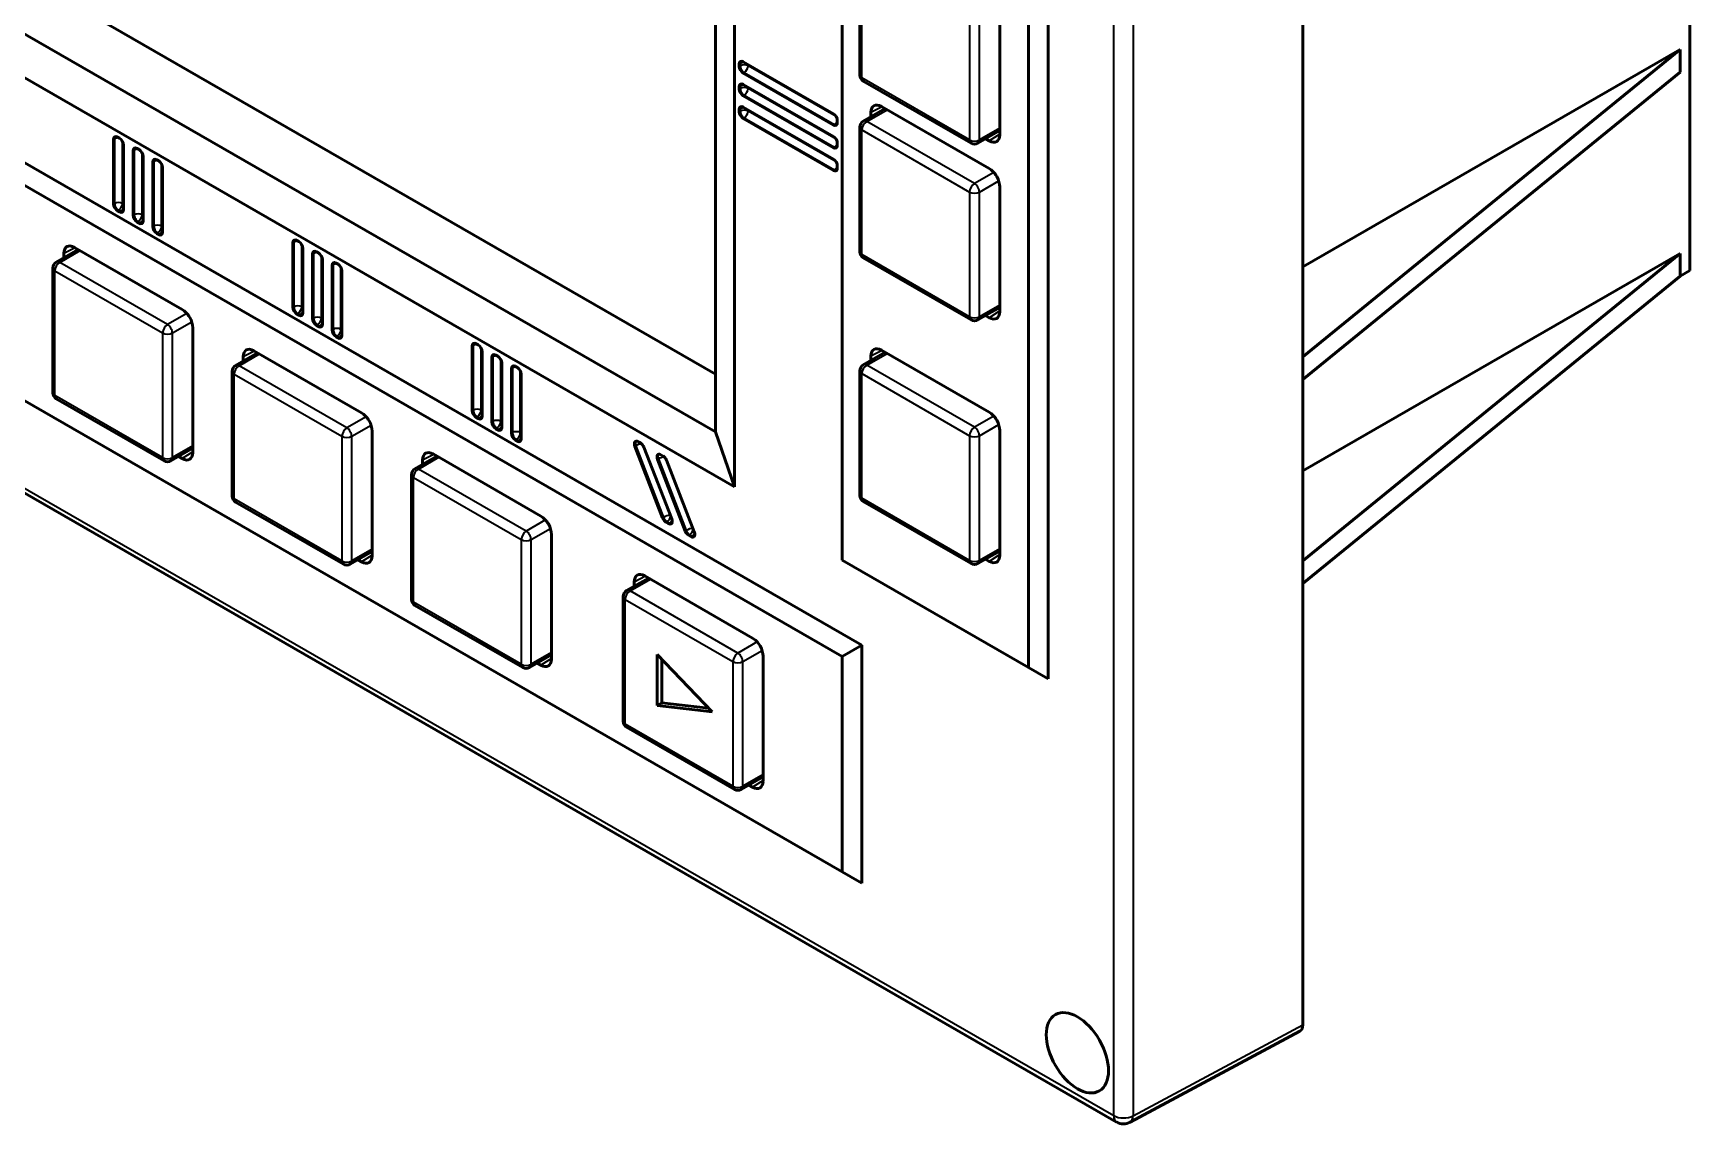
# Model space of a CAD drawing. Header units: millimetres. Extents: x 3233 to 5433, y 589 to 1940.
# Drawn here: x 4318.1 to 4437.6, y 1522.4 to 1601.1 of the extents above; entities that cross this region are included whole.
import ezdxf

# ---------------------------------------------------------------- set-up
doc = ezdxf.new("R2010")
doc.units = ezdxf.units.MM
doc.header["$LTSCALE"] = 1.8
doc.layers.add('외형선(ISO)', color=7, linetype='Continuous', lineweight=50)
doc.layers.add('좁은 외형선(ISO)', color=7, linetype='Continuous', lineweight=35)

msp = doc.modelspace()

# ---------------------------------------------------------------- linework, layer by layer
at = {"layer": '외형선(ISO)'}
for p, q in [((4437.622, 1583.965), (4437.622, 1732.35)), ((4409.691, 1529.562), (4409.691, 1707.788)), ((4368.679, 1568.361), (4368.679, 1703.665)), ((4367.306, 1702.865), (4367.306, 1572.323)), ((4376.457, 1563.067), (4376.457, 1698.371)), ((4389.892, 1690.635), (4389.892, 1555.331)), ((4391.307, 1554.513), (4391.307, 1691.452)), ((4367.306, 1576.49), (4220.894, 1660.804)), ((4367.306, 1572.323), (4217.275, 1658.72)), ((4214.53, 1657.13), (4368.679, 1568.361)), ((4205.762, 1656.047), (4377.871, 1556.936)), ((4205.762, 1654.415), (4376.457, 1556.118)), ((4396.254, 1522.544), (4193.028, 1639.575)), ((4376.457, 1540.585), (4205.762, 1638.882)), ((4377.871, 1539.767), (4205.762, 1638.879)), ((4377.725, 1598.067), (4377.725, 1607.06)), ((4387.827, 1593.759), (4387.827, 1602.753)), ((4409.691, 1584.232), (4436.915, 1599.909)), ((4409.691, 1577.745), (4436.915, 1599.909)), ((4436.915, 1599.909), (4436.915, 1598.274)), ((4369.033, 1598.693), (4369.033, 1598.856)), ((4369.316, 1599.02), (4375.821, 1595.274)), ((4369.033, 1597.058), (4369.033, 1597.221)), ((4375.821, 1594.457), (4369.316, 1598.203)), ((4369.316, 1597.385), (4375.821, 1593.639)), ((4385.754, 1593.155), (4377.976, 1597.634)), ((4409.691, 1576.11), (4436.915, 1598.274)), ((4375.821, 1592.822), (4369.316, 1596.568)), ((4369.033, 1595.423), (4369.033, 1595.586)), ((4369.316, 1595.75), (4375.821, 1592.004)), ((4375.821, 1591.186), (4369.316, 1594.933)), ((4376.104, 1594.784), (4376.104, 1594.621)), ((4379.55, 1595.647), (4377.976, 1594.74)), ((4378.523, 1595.356), (4378.523, 1595.055)), ((4387.064, 1591.32), (4379.286, 1595.799)), ((4324.167, 1593.585), (4324.308, 1593.504)), ((4377.725, 1585.313), (4377.725, 1594.306)), ((4387.827, 1594.061), (4386.253, 1593.155)), ((4323.884, 1588.761), (4323.884, 1593.421)), ((4324.591, 1593.014), (4324.591, 1588.354)), ((4325.298, 1587.947), (4325.298, 1592.607)), ((4325.581, 1592.771), (4325.722, 1592.689)), ((4376.104, 1593.149), (4376.104, 1592.986)), ((4386.799, 1593.469), (4387.064, 1593.317)), ((4326.005, 1592.199), (4326.005, 1587.539)), ((4326.712, 1587.132), (4326.712, 1591.792)), ((4326.995, 1591.956), (4327.137, 1591.875)), ((4327.419, 1591.385), (4327.419, 1586.725)), ((4376.104, 1591.514), (4376.104, 1591.351)), ((4387.827, 1581.006), (4387.827, 1589.999)), ((4324.308, 1588.19), (4324.167, 1588.271)), ((4325.722, 1587.375), (4325.581, 1587.457)), ((4327.137, 1586.561), (4326.995, 1586.642)), ((4321.32, 1585.481), (4319.745, 1584.574)), ((4320.293, 1585.191), (4320.293, 1584.89)), ((4328.834, 1581.154), (4321.055, 1585.634)), ((4336.824, 1581.309), (4336.824, 1585.969)), ((4337.107, 1586.133), (4337.248, 1586.052)), ((4337.531, 1585.562), (4337.531, 1580.902)), ((4338.521, 1585.319), (4338.662, 1585.238)), ((4409.691, 1569.516), (4436.915, 1585.193)), ((4436.915, 1585.193), (4409.691, 1563.029)), ((4436.915, 1585.193), (4436.915, 1583.558)), ((4319.495, 1575.148), (4319.495, 1584.141)), ((4338.238, 1580.495), (4338.238, 1585.155)), ((4338.945, 1584.748), (4338.945, 1580.088)), ((4339.652, 1579.68), (4339.652, 1584.34)), ((4339.935, 1584.505), (4340.077, 1584.423)), ((4385.754, 1580.401), (4377.976, 1584.88)), ((4340.359, 1583.933), (4340.359, 1579.273)), ((4436.915, 1583.558), (4409.691, 1561.394)), ((4436.915, 1583.558), (4437.622, 1583.965)), ((4337.248, 1580.738), (4337.107, 1580.819)), ((4387.827, 1581.307), (4386.253, 1580.401)), ((4386.799, 1580.716), (4387.064, 1580.563)), ((4329.596, 1570.84), (4329.596, 1579.833)), ((4338.662, 1579.924), (4338.521, 1580.005)), ((4334.26, 1578.03), (4332.685, 1577.123)), ((4341.774, 1573.703), (4333.996, 1578.182)), ((4340.077, 1579.109), (4339.935, 1579.191)), ((4349.764, 1573.858), (4349.764, 1578.518)), ((4350.047, 1578.682), (4350.188, 1578.6)), ((4350.471, 1578.11), (4350.471, 1573.45)), ((4379.55, 1578.069), (4377.976, 1577.162)), ((4387.064, 1573.743), (4379.286, 1578.222)), ((4333.233, 1577.739), (4333.233, 1577.438)), ((4351.178, 1573.043), (4351.178, 1577.703)), ((4351.461, 1577.867), (4351.602, 1577.786)), ((4351.885, 1577.296), (4351.885, 1572.636)), ((4352.592, 1572.229), (4352.592, 1576.889)), ((4352.875, 1577.053), (4353.017, 1576.972)), ((4378.523, 1577.779), (4378.523, 1577.478)), ((4332.435, 1567.696), (4332.435, 1576.689)), ((4353.3, 1576.482), (4353.3, 1571.822)), ((4377.725, 1567.736), (4377.725, 1576.729)), ((4327.523, 1570.236), (4319.745, 1574.715)), ((4350.188, 1573.286), (4350.047, 1573.368)), ((4342.536, 1563.389), (4342.536, 1572.382)), ((4351.602, 1572.472), (4351.461, 1572.553)), ((4367.306, 1572.323), (4368.679, 1568.361)), ((4387.827, 1563.428), (4387.827, 1572.422)), ((4329.596, 1571.142), (4328.022, 1570.236)), ((4353.017, 1571.657), (4352.875, 1571.739)), ((4363.498, 1566.112), (4361.498, 1571.27)), ((4361.743, 1571.619), (4361.906, 1571.525)), ((4362.151, 1571.221), (4364.152, 1566.063)), ((4328.569, 1570.55), (4328.834, 1570.398)), ((4347.2, 1570.578), (4345.625, 1569.671)), ((4346.173, 1570.288), (4346.173, 1569.986)), ((4354.714, 1566.251), (4346.936, 1570.73)), ((4365.131, 1565.172), (4363.131, 1570.33)), ((4363.376, 1570.679), (4363.539, 1570.585)), ((4363.784, 1570.28), (4365.785, 1565.122)), ((4345.375, 1560.245), (4345.375, 1569.238)), ((4340.464, 1562.784), (4332.685, 1567.263)), ((4385.754, 1562.824), (4377.976, 1567.303)), ((4355.476, 1555.937), (4355.476, 1564.93)), ((4363.907, 1565.713), (4363.743, 1565.807)), ((4365.54, 1564.773), (4365.376, 1564.867)), ((4342.536, 1563.69), (4340.963, 1562.784)), ((4387.827, 1563.73), (4386.253, 1562.824)), ((4341.509, 1563.099), (4341.774, 1562.946)), ((4376.457, 1563.067), (4376.457, 1563.064)), ((4389.892, 1555.331), (4376.457, 1563.067)), ((4391.307, 1554.513), (4376.457, 1563.064)), ((4386.799, 1563.138), (4387.064, 1562.986)), ((4362.474, 1561.782), (4360.899, 1560.876)), ((4361.446, 1561.492), (4361.446, 1561.191)), ((4369.987, 1557.456), (4362.209, 1561.935)), ((4360.648, 1551.449), (4360.648, 1560.442)), ((4353.404, 1555.332), (4345.625, 1559.811)), ((4376.457, 1556.118), (4377.871, 1556.936)), ((4377.871, 1556.936), (4377.871, 1539.767)), ((4355.476, 1556.239), (4353.903, 1555.332)), ((4354.449, 1555.647), (4354.714, 1555.494)), ((4363.093, 1556.258), (4367.07, 1552.128)), ((4363.093, 1552.579), (4363.093, 1556.258)), ((4363.447, 1555.891), (4363.447, 1552.783)), ((4370.75, 1547.142), (4370.75, 1556.135)), ((4376.457, 1556.118), (4376.457, 1540.585)), ((4389.892, 1555.331), (4391.307, 1554.513)), ((4363.093, 1552.579), (4363.447, 1552.783)), ((4367.07, 1552.128), (4363.093, 1552.579)), ((4363.447, 1552.783), (4366.807, 1552.402)), ((4368.677, 1546.537), (4360.899, 1551.016)), ((4370.75, 1547.443), (4369.176, 1546.537)), ((4369.723, 1546.851), (4369.987, 1546.699)), ((4376.457, 1540.585), (4377.871, 1539.767)), ((4397.226, 1522.529), (4409.474, 1529.098))]:
    msp.add_line(p, q, dxfattribs=at)
for centre, radius, start, end in [((4378.225, 1598.067), 0.5, 180, 240.06401), ((4378.225, 1594.306), 0.5, 119.93599, 180), ((4386.003, 1593.588), 0.5, 240.06401, 299.93599), ((4378.225, 1585.313), 0.5, 180, 240.06401), ((4319.995, 1584.141), 0.5, 119.93599, 180), ((4386.003, 1580.834), 0.5, 240.06401, 299.93599), ((4332.935, 1576.689), 0.5, 119.93599, 180), ((4378.225, 1576.729), 0.5, 119.93599, 180), ((4319.995, 1575.148), 0.5, 180, 240.06401), ((4327.773, 1570.669), 0.5, 240.06401, 299.93599), ((4345.875, 1569.238), 0.5, 119.93599, 180), ((4332.935, 1567.696), 0.5, 180, 240.06401), ((4378.225, 1567.736), 0.5, 180, 240.06401), ((4340.713, 1563.217), 0.5, 240.06401, 299.93599), ((4386.003, 1563.257), 0.5, 240.06401, 299.93599), ((4345.875, 1560.245), 0.5, 180, 240.06401), ((4361.148, 1560.442), 0.5, 119.93599, 180), ((4353.653, 1555.765), 0.5, 240.06401, 299.93599), ((4361.148, 1551.449), 0.5, 180, 240.06401), ((4368.927, 1546.97), 0.5, 240.06401, 299.93599), ((4396.753, 1523.411), 1, 240.06401, 298.20324)]:
    msp.add_arc(centre, radius, start, end, dxfattribs=at)
for centre, major_axis, ratio, start_param, end_param in [((4369.316, 1598.693), (-0.2, 0.347), 0.5780931, 5.4997209, 7.0705172), ((4369.316, 1598.53), (-0.2, 0.347), 0.5780931, 0.7873319, 2.3581282), ((4369.316, 1597.058), (-0.2, 0.347), 0.5780931, 5.4997209, 7.0705172), ((4369.316, 1596.895), (-0.2, 0.347), 0.5780931, 0.7873319, 2.3581282), ((4369.316, 1595.423), (-0.2, 0.347), 0.5780931, 5.4997209, 7.0705172), ((4369.316, 1595.26), (-0.2, 0.347), 0.5780931, 0.7873319, 2.3581282), ((4375.821, 1594.947), (0.2, -0.347), 0.5780931, 0.7873319, 2.3581282), ((4379.286, 1594.917), (-0.538, 0.935), 0.5780931, 5.4997209, 7.0705172), ((4324.167, 1593.258), (-0.2, 0.347), 0.5780931, 5.4997209, 7.0705172), ((4375.821, 1594.784), (0.2, -0.347), 0.5780931, 5.4997209, 7.0705172), ((4375.821, 1593.312), (0.2, -0.347), 0.5780931, 0.7873319, 2.3581282), ((4387.064, 1594.199), (0.538, -0.935), 0.5780931, 5.4997209, 7.0705172), ((4324.308, 1593.177), (0.2, -0.347), 0.5780931, 0.7873319, 2.3581282), ((4325.581, 1592.444), (-0.2, 0.347), 0.5780931, 5.4997209, 7.0705172), ((4325.722, 1592.362), (0.2, -0.347), 0.5780931, 0.7873319, 2.3581282), ((4375.821, 1593.149), (0.2, -0.347), 0.5780931, 5.4997209, 7.0705172), ((4326.995, 1591.629), (-0.2, 0.347), 0.5780931, 5.4997209, 7.0705172), ((4327.137, 1591.548), (0.2, -0.347), 0.5780931, 0.7873319, 2.3581282), ((4375.821, 1591.677), (0.2, -0.347), 0.5780931, 0.7873319, 2.3581282), ((4375.821, 1591.513), (0.2, -0.347), 0.5780931, 5.4997209, 7.0705172), ((4387.064, 1590.438), (-0.538, 0.935), 0.5780931, 3.9289245, 5.4997209), ((4324.167, 1588.598), (-0.2, 0.347), 0.5780931, 0.7873319, 2.3581282), ((4324.308, 1588.517), (0.2, -0.347), 0.5780931, 5.4997209, 7.0705172), ((4325.581, 1587.784), (-0.2, 0.347), 0.5780931, 0.7873319, 2.3581282), ((4325.722, 1587.702), (0.2, -0.347), 0.5780931, 5.4997209, 7.0705172), ((4326.995, 1586.969), (-0.2, 0.347), 0.5780931, 0.7873319, 2.3581282), ((4327.137, 1586.888), (0.2, -0.347), 0.5780931, 5.4997209, 7.0705172), ((4321.055, 1584.752), (-0.538, 0.935), 0.5780931, 5.4997209, 7.0705172), ((4337.107, 1585.806), (-0.2, 0.347), 0.5780931, 5.4997209, 7.0705172), ((4337.248, 1585.725), (0.2, -0.347), 0.5780931, 0.7873319, 2.3581282), ((4338.521, 1584.992), (-0.2, 0.347), 0.5780931, 5.4997209, 7.0705172), ((4338.662, 1584.911), (0.2, -0.347), 0.5780931, 0.7873319, 2.3581282), ((4339.935, 1584.178), (-0.2, 0.347), 0.5780931, 5.4997209, 7.0705172), ((4340.077, 1584.096), (0.2, -0.347), 0.5780931, 0.7873319, 2.3581282), ((4328.834, 1580.273), (-0.538, 0.935), 0.5780931, 3.9289245, 5.4997209), ((4337.107, 1581.146), (-0.2, 0.347), 0.5780931, 0.7873319, 2.3581282), ((4337.248, 1581.065), (0.2, -0.347), 0.5780931, 5.4997209, 7.0705172), ((4338.521, 1580.332), (-0.2, 0.347), 0.5780931, 0.7873319, 2.3581282), ((4387.064, 1581.445), (0.538, -0.935), 0.5780931, 5.4997209, 7.0705172), ((4338.662, 1580.251), (0.2, -0.347), 0.5780931, 5.4997209, 7.0705172), ((4339.935, 1579.518), (-0.2, 0.347), 0.5780931, 0.7873319, 2.3581282), ((4340.077, 1579.436), (0.2, -0.347), 0.5780931, 5.4997209, 7.0705172), ((4333.996, 1577.3), (-0.538, 0.935), 0.5780931, 5.4997209, 7.0705172), ((4350.047, 1578.355), (-0.2, 0.347), 0.5780931, 5.4997209, 7.0705172), ((4350.188, 1578.273), (0.2, -0.347), 0.5780931, 0.7873319, 2.3581282), ((4379.286, 1577.34), (-0.538, 0.935), 0.5780931, 5.4997209, 7.0705172), ((4351.461, 1577.54), (-0.2, 0.347), 0.5780931, 5.4997209, 7.0705172), ((4351.602, 1577.459), (0.2, -0.347), 0.5780931, 0.7873319, 2.3581282), ((4352.875, 1576.726), (-0.2, 0.347), 0.5780931, 5.4997209, 7.0705172), ((4353.017, 1576.644), (0.2, -0.347), 0.5780931, 0.7873319, 2.3581282), ((4341.774, 1572.821), (-0.538, 0.935), 0.5780931, 3.9289245, 5.4997209), ((4350.047, 1573.695), (-0.2, 0.347), 0.5780931, 0.7873319, 2.3581282), ((4350.188, 1573.613), (0.2, -0.347), 0.5780931, 5.4997209, 7.0705172), ((4387.064, 1572.861), (-0.538, 0.935), 0.5780931, 3.9289245, 5.4997209), ((4351.461, 1572.88), (-0.2, 0.347), 0.5780931, 0.7873319, 2.3581282), ((4351.602, 1572.799), (0.2, -0.347), 0.5780931, 5.4997209, 7.0705172), ((4352.875, 1572.066), (-0.2, 0.347), 0.5780931, 0.7873319, 2.3581282), ((4346.936, 1569.848), (-0.538, 0.935), 0.5780931, 5.4997209, 7.0705172), ((4353.017, 1571.984), (0.2, -0.347), 0.5780931, 5.4997209, 7.0705172), ((4361.743, 1571.292), (-0.2, 0.347), 0.5780931, 5.4997209, 7.594116), ((4361.906, 1571.198), (0.2, -0.347), 0.5780931, 1.3109306, 2.3581282), ((4328.834, 1571.28), (0.538, -0.935), 0.5780931, 5.4997209, 7.0705172), ((4363.376, 1570.352), (-0.2, 0.347), 0.5780931, 5.4997209, 7.594116), ((4363.539, 1570.258), (0.2, -0.347), 0.5780931, 1.3109306, 2.3581282), ((4354.714, 1565.369), (-0.538, 0.935), 0.5780931, 3.9289245, 5.4997209), ((4363.743, 1566.134), (-0.2, 0.347), 0.5780931, 1.3109306, 2.3581282), ((4363.907, 1566.04), (0.2, -0.347), 0.5780931, 5.4997209, 7.594116), ((4365.376, 1565.194), (-0.2, 0.347), 0.5780931, 1.3109306, 2.3581282), ((4365.54, 1565.1), (0.2, -0.347), 0.5780931, 5.4997209, 7.594116), ((4341.774, 1563.828), (0.538, -0.935), 0.5780931, 5.4997209, 7.0705172), ((4387.064, 1563.868), (0.538, -0.935), 0.5780931, 5.4997209, 7.0705172), ((4362.209, 1561.053), (-0.538, 0.935), 0.5780931, 5.4997209, 7.0705172), ((4369.987, 1556.574), (-0.538, 0.935), 0.5780931, 3.9289245, 5.4997209), ((4354.714, 1556.376), (0.538, -0.935), 0.5780931, 5.4997209, 7.0705172), ((4369.987, 1547.581), (0.538, -0.935), 0.5780931, 5.4997209, 7.0705172), ((4408.984, 1529.97), (-0.499, 0.867), 0.5779171, 3.124111, 3.9287711)]:
    msp.add_ellipse(centre, major_axis=major_axis, ratio=ratio, start_param=start_param, end_param=end_param, dxfattribs=at)
msp.add_ellipse((4393.428, 1527.539), major_axis=(-1.584, 2.751), ratio=0.5780931, dxfattribs=at)
at = {"layer": '좁은 외형선(ISO)'}
for p, q in [((4396.046, 1523.003), (4396.046, 1700.743)), ((4397.448, 1700.736), (4397.448, 1522.996)), ((4192.819, 1640.034), (4396.046, 1523.003)), ((4377.871, 1597.863), (4377.871, 1606.856)), ((4385.65, 1602.377), (4385.65, 1593.384)), ((4386.357, 1593.384), (4386.357, 1602.377)), ((4369.033, 1598.856), (4369.103, 1598.897)), ((4369.033, 1598.693), (4369.103, 1598.733)), ((4369.103, 1598.897), (4369.103, 1598.733)), ((4369.669, 1598.733), (4369.669, 1598.817)), ((4376.01, 1595.082), (4369.669, 1598.733)), ((4369.033, 1597.221), (4369.103, 1597.262)), ((4369.103, 1597.262), (4369.103, 1597.098)), ((4369.316, 1598.203), (4369.386, 1598.244)), ((4369.386, 1598.244), (4375.892, 1594.497)), ((4369.669, 1597.098), (4369.669, 1597.182)), ((4385.65, 1593.384), (4377.871, 1597.863)), ((4369.033, 1597.058), (4369.103, 1597.098)), ((4369.316, 1596.568), (4369.386, 1596.608)), ((4369.386, 1596.608), (4375.892, 1592.862)), ((4376.01, 1593.447), (4369.669, 1597.098)), ((4369.033, 1595.586), (4369.103, 1595.627)), ((4369.033, 1595.423), (4369.103, 1595.463)), ((4369.103, 1595.627), (4369.103, 1595.463)), ((4369.316, 1594.933), (4369.386, 1594.973)), ((4369.386, 1594.973), (4375.892, 1591.227)), ((4369.669, 1595.463), (4369.669, 1595.547)), ((4376.01, 1591.812), (4369.669, 1595.463)), ((4378.225, 1594.715), (4379.696, 1595.562)), ((4379.329, 1595.774), (4378.523, 1595.356)), ((4375.821, 1594.457), (4375.892, 1594.497)), ((4377.871, 1585.11), (4377.871, 1594.103)), ((4377.871, 1594.103), (4385.65, 1589.624)), ((4386.003, 1590.236), (4378.225, 1594.715)), ((4387.827, 1594.231), (4386.357, 1593.384)), ((4387.827, 1593.802), (4387.064, 1593.317)), ((4323.884, 1593.421), (4323.955, 1593.462)), ((4323.955, 1593.462), (4323.955, 1588.802)), ((4324.52, 1588.802), (4324.52, 1593.271)), ((4325.298, 1592.607), (4325.369, 1592.647)), ((4325.369, 1592.647), (4325.369, 1587.987)), ((4325.935, 1587.987), (4325.935, 1592.456)), ((4375.821, 1592.822), (4375.892, 1592.862)), ((4326.712, 1591.792), (4326.783, 1591.833)), ((4326.783, 1591.833), (4326.783, 1587.173)), ((4327.349, 1587.173), (4327.349, 1591.642)), ((4375.821, 1591.186), (4375.892, 1591.227)), ((4387.397, 1591.039), (4386.003, 1590.236)), ((4386.357, 1589.624), (4387.751, 1590.426)), ((4323.884, 1588.761), (4323.955, 1588.802)), ((4324.591, 1588.761), (4324.52, 1588.802)), ((4385.65, 1589.624), (4385.65, 1580.631)), ((4386.357, 1580.631), (4386.357, 1589.624)), ((4324.167, 1588.271), (4324.237, 1588.312)), ((4324.237, 1588.312), (4324.379, 1588.23)), ((4324.308, 1588.19), (4324.379, 1588.23)), ((4325.298, 1587.947), (4325.369, 1587.987)), ((4326.005, 1587.947), (4325.935, 1587.987)), ((4325.581, 1587.457), (4325.652, 1587.497)), ((4325.652, 1587.497), (4325.793, 1587.416)), ((4325.722, 1587.375), (4325.793, 1587.416)), ((4326.712, 1587.132), (4326.783, 1587.173)), ((4326.995, 1586.642), (4327.066, 1586.683)), ((4327.066, 1586.683), (4327.207, 1586.602)), ((4327.137, 1586.561), (4327.207, 1586.602)), ((4327.419, 1587.132), (4327.349, 1587.173)), ((4319.995, 1584.55), (4321.466, 1585.397)), ((4321.099, 1585.609), (4320.293, 1585.191)), ((4336.824, 1585.969), (4336.895, 1586.01)), ((4336.895, 1586.01), (4336.895, 1581.35)), ((4337.46, 1581.35), (4337.46, 1585.819)), ((4338.238, 1585.155), (4338.309, 1585.196)), ((4338.309, 1585.196), (4338.309, 1580.536)), ((4327.773, 1580.071), (4319.995, 1584.55)), ((4338.875, 1580.536), (4338.875, 1585.005)), ((4339.652, 1584.34), (4339.723, 1584.381)), ((4339.723, 1584.381), (4339.723, 1579.721)), ((4340.289, 1579.721), (4340.289, 1584.19)), ((4385.65, 1580.631), (4377.871, 1585.11)), ((4319.641, 1574.944), (4319.641, 1583.937)), ((4319.641, 1583.937), (4327.419, 1579.458)), ((4329.167, 1580.874), (4327.773, 1580.071)), ((4336.824, 1581.309), (4336.895, 1581.35)), ((4337.107, 1580.819), (4337.178, 1580.86)), ((4337.178, 1580.86), (4337.319, 1580.779)), ((4337.248, 1580.738), (4337.319, 1580.779)), ((4337.531, 1581.309), (4337.46, 1581.35)), ((4338.238, 1580.495), (4338.309, 1580.536)), ((4338.945, 1580.495), (4338.875, 1580.536)), ((4387.827, 1581.477), (4386.357, 1580.631)), ((4387.827, 1581.049), (4387.064, 1580.563)), ((4327.419, 1579.458), (4327.419, 1570.465)), ((4328.127, 1579.458), (4329.52, 1580.261)), ((4328.127, 1570.465), (4328.127, 1579.458)), ((4338.521, 1580.005), (4338.592, 1580.046)), ((4338.592, 1580.046), (4338.733, 1579.964)), ((4338.662, 1579.924), (4338.733, 1579.964)), ((4339.652, 1579.68), (4339.723, 1579.721)), ((4339.935, 1579.191), (4340.006, 1579.231)), ((4340.006, 1579.231), (4340.147, 1579.15)), ((4340.359, 1579.68), (4340.289, 1579.721)), ((4334.039, 1578.157), (4333.233, 1577.739)), ((4340.077, 1579.109), (4340.147, 1579.15)), ((4349.764, 1578.518), (4349.835, 1578.558)), ((4349.835, 1578.558), (4349.835, 1573.898)), ((4350.4, 1573.898), (4350.4, 1578.367)), ((4379.329, 1578.197), (4378.523, 1577.779)), ((4332.935, 1577.098), (4334.406, 1577.945)), ((4340.713, 1572.619), (4332.935, 1577.098)), ((4351.178, 1577.703), (4351.249, 1577.744)), ((4351.249, 1577.744), (4351.249, 1573.084)), ((4351.815, 1573.084), (4351.815, 1577.553)), ((4352.592, 1576.889), (4352.663, 1576.93)), ((4352.663, 1576.93), (4352.663, 1572.27)), ((4378.225, 1577.138), (4379.696, 1577.985)), ((4386.003, 1572.659), (4378.225, 1577.138)), ((4332.581, 1576.486), (4340.359, 1572.007)), ((4332.581, 1567.493), (4332.581, 1576.486)), ((4353.229, 1572.27), (4353.229, 1576.739)), ((4377.871, 1576.525), (4385.65, 1572.046)), ((4377.871, 1567.532), (4377.871, 1576.525)), ((4327.419, 1570.465), (4319.641, 1574.944)), ((4342.107, 1573.422), (4340.713, 1572.619)), ((4349.764, 1573.858), (4349.835, 1573.898)), ((4350.047, 1573.368), (4350.118, 1573.408)), ((4350.118, 1573.408), (4350.259, 1573.327)), ((4350.188, 1573.286), (4350.259, 1573.327)), ((4350.471, 1573.858), (4350.4, 1573.898)), ((4387.397, 1573.462), (4386.003, 1572.659)), ((4341.067, 1572.007), (4342.46, 1572.809)), ((4351.178, 1573.043), (4351.249, 1573.084)), ((4351.461, 1572.553), (4351.532, 1572.594)), ((4351.532, 1572.594), (4351.673, 1572.513)), ((4351.602, 1572.472), (4351.673, 1572.513)), ((4351.885, 1573.043), (4351.815, 1573.084)), ((4352.592, 1572.229), (4352.663, 1572.27)), ((4353.3, 1572.229), (4353.229, 1572.27)), ((4385.65, 1572.046), (4385.65, 1563.053)), ((4386.357, 1572.046), (4387.751, 1572.849)), ((4386.357, 1563.053), (4386.357, 1572.046)), ((4329.596, 1571.312), (4328.127, 1570.465)), ((4329.596, 1570.883), (4328.834, 1570.398)), ((4340.359, 1572.007), (4340.359, 1563.014)), ((4341.067, 1563.014), (4341.067, 1572.007)), ((4352.875, 1571.739), (4352.946, 1571.78)), ((4352.946, 1571.78), (4353.087, 1571.698)), ((4353.017, 1571.657), (4353.087, 1571.698)), ((4361.498, 1571.27), (4361.569, 1571.311)), ((4361.569, 1571.311), (4363.569, 1566.153)), ((4345.875, 1569.646), (4347.346, 1570.494)), ((4353.653, 1565.167), (4345.875, 1569.646)), ((4346.979, 1570.705), (4346.173, 1570.288)), ((4363.131, 1570.33), (4363.202, 1570.37)), ((4363.202, 1570.37), (4365.202, 1565.212)), ((4345.521, 1560.041), (4345.521, 1569.034)), ((4345.521, 1569.034), (4353.3, 1564.555)), ((4340.359, 1563.014), (4332.581, 1567.493)), ((4385.65, 1563.053), (4377.871, 1567.532)), ((4363.498, 1566.112), (4363.569, 1566.153)), ((4355.047, 1565.97), (4353.653, 1565.167)), ((4354.007, 1564.555), (4355.4, 1565.358)), ((4363.743, 1565.807), (4363.814, 1565.848)), ((4363.814, 1565.848), (4363.977, 1565.754)), ((4363.907, 1565.713), (4363.977, 1565.754)), ((4365.131, 1565.172), (4365.202, 1565.212)), ((4365.376, 1564.867), (4365.447, 1564.908)), ((4365.447, 1564.908), (4365.61, 1564.814)), ((4342.536, 1563.86), (4341.067, 1563.014)), ((4353.3, 1564.555), (4353.3, 1555.562)), ((4354.007, 1555.562), (4354.007, 1564.555)), ((4365.54, 1564.773), (4365.61, 1564.814)), ((4387.827, 1563.9), (4386.357, 1563.053)), ((4342.536, 1563.432), (4341.774, 1562.946)), ((4387.827, 1563.471), (4387.064, 1562.986)), ((4361.148, 1560.851), (4362.62, 1561.698)), ((4362.252, 1561.91), (4361.446, 1561.492)), ((4360.795, 1560.239), (4368.573, 1555.759)), ((4360.795, 1551.246), (4360.795, 1560.239)), ((4368.927, 1556.372), (4361.148, 1560.851)), ((4353.3, 1555.562), (4345.521, 1560.041)), ((4370.321, 1557.175), (4368.927, 1556.372)), ((4369.28, 1555.759), (4370.674, 1556.562)), ((4355.476, 1556.408), (4354.007, 1555.562)), ((4355.476, 1555.98), (4354.714, 1555.494)), ((4368.573, 1555.759), (4368.573, 1546.766)), ((4369.28, 1546.766), (4369.28, 1555.759)), ((4368.573, 1546.766), (4360.795, 1551.246)), ((4370.75, 1547.613), (4369.28, 1546.766)), ((4370.75, 1547.184), (4369.987, 1546.699)), ((4397.448, 1522.996), (4409.691, 1529.562))]:
    msp.add_line(p, q, dxfattribs=at)
for centre, major_axis, ratio, start_param, end_param in [((4369.386, 1598.734), (-0.2, 0.347), 0.5780931, 0.1773643, 0.7873319), ((4369.386, 1598.734), (-0.4, 0), 0.5758617, 4.6438471, 5.4977871), ((4369.386, 1598.571), (0.4, 0), 0.5758617, 0.7853982, 2.3561945), ((4369.386, 1598.571), (0.2, -0.347), 0.5780931, 3.9289245, 5.4997209), ((4369.386, 1598.571), (-0.2, -0.347), 0.5780931, 0.7834645, 2.3542608), ((4369.386, 1597.099), (-0.2, 0.347), 0.5780931, 0.1773643, 0.7873319), ((4369.386, 1597.099), (-0.4, 0), 0.5758617, 4.6438471, 5.4977871), ((4369.386, 1596.935), (0.4, 0), 0.5758617, 0.7853982, 2.3561945), ((4378.225, 1598.067), (-0.5, 0), 0.5758617, 0, 0.7853982), ((4378.225, 1598.067), (-0.25, -0.433), 0.5780931, 5.4958534, 6.2831853), ((4369.386, 1596.935), (0.2, -0.347), 0.5780931, 3.9289245, 5.4997209), ((4369.386, 1596.935), (-0.2, -0.347), 0.5780931, 0.7834645, 2.3542608), ((4369.386, 1595.464), (-0.2, 0.347), 0.5780931, 0.1773643, 0.7873319), ((4369.386, 1595.464), (-0.4, 0), 0.5758617, 4.6438471, 5.4977871), ((4369.386, 1595.3), (0.4, 0), 0.5758617, 0.7853982, 2.3561945), ((4369.386, 1595.3), (0.2, -0.347), 0.5780931, 3.9289245, 5.4997209), ((4369.386, 1595.3), (-0.2, -0.347), 0.5780931, 0.7834645, 2.3542608), ((4378.225, 1594.306), (-0.25, 0.433), 0.5780931, 5.4997209, 6.2831853), ((4324.237, 1593.299), (-0.2, 0.347), 0.5780931, 0.1773643, 0.7873319), ((4375.892, 1594.824), (0.2, 0.347), 0.5780931, 3.9250571, 4.7731192), ((4375.892, 1594.824), (0.2, -0.347), 0.5780931, 5.4997209, 6.105821), ((4378.225, 1594.306), (-0.5, 0), 0.5758617, 0, 0.7853982), ((4378.225, 1594.306), (0.25, 0.433), 0.5780931, 0.7834645, 2.3542608), ((4324.237, 1593.299), (-0.4, 0), 0.5758617, 4.6438471, 5.4977871), ((4325.652, 1592.484), (-0.2, 0.347), 0.5780931, 0.1773643, 0.7873319), ((4325.652, 1592.484), (-0.4, 0), 0.5758617, 4.6438471, 5.4977871), ((4375.892, 1593.189), (0.2, 0.347), 0.5780931, 3.9250571, 4.7731192), ((4375.892, 1593.189), (0.2, -0.347), 0.5780931, 5.4997209, 6.105821), ((4386.003, 1593.588), (-0.5, 0), 0.5758617, 0.7853982, 2.3561945), ((4386.003, 1593.588), (-0.25, -0.433), 0.5780931, 5.4958534, 6.2831853), ((4386.003, 1593.588), (0.25, -0.433), 0.5780931, 0, 0.7873319), ((4327.066, 1591.67), (-0.2, 0.347), 0.5780931, 0.1773643, 0.7873319), ((4327.066, 1591.67), (-0.4, 0), 0.5758617, 4.6438471, 5.4977871), ((4375.892, 1591.554), (0.2, 0.347), 0.5780931, 3.9250571, 4.7731192), ((4375.892, 1591.554), (0.2, -0.347), 0.5780931, 5.4997209, 6.105821), ((4386.003, 1589.827), (-0.25, -0.433), 0.5780931, 3.9250571, 5.4958534), ((4386.003, 1589.827), (-0.25, 0.433), 0.5780931, 3.9289245, 5.4997209), ((4324.237, 1588.639), (0.4, 0), 0.5758617, 0.7853982, 2.3561945), ((4324.237, 1588.639), (0.2, -0.347), 0.5780931, 3.9289245, 5.4997209), ((4324.237, 1588.639), (-0.2, -0.347), 0.5780931, 0.7834645, 2.3542608), ((4386.003, 1589.827), (0.5, 0), 0.5758617, 3.9269908, 5.4977871), ((4324.379, 1588.557), (0.2, 0.347), 0.5780931, 3.9250571, 4.7731192), ((4324.379, 1588.557), (0.2, -0.347), 0.5780931, 5.4997209, 6.105821), ((4325.652, 1587.824), (0.4, 0), 0.5758617, 0.7853982, 2.3561945), ((4325.652, 1587.824), (0.2, -0.347), 0.5780931, 3.9289245, 5.4997209), ((4325.652, 1587.824), (-0.2, -0.347), 0.5780931, 0.7834645, 2.3542608), ((4325.793, 1587.743), (0.2, 0.347), 0.5780931, 3.9250571, 4.7731192), ((4325.793, 1587.743), (0.2, -0.347), 0.5780931, 5.4997209, 6.105821), ((4327.066, 1587.01), (0.4, 0), 0.5758617, 0.7853982, 2.3561945), ((4327.066, 1587.01), (0.2, -0.347), 0.5780931, 3.9289245, 5.4997209), ((4327.066, 1587.01), (-0.2, -0.347), 0.5780931, 0.7834645, 2.3542608), ((4327.207, 1586.929), (0.2, 0.347), 0.5780931, 3.9250571, 4.7731192), ((4327.207, 1586.929), (0.2, -0.347), 0.5780931, 5.4997209, 6.105821), ((4337.178, 1585.847), (-0.2, 0.347), 0.5780931, 0.1773643, 0.7873319), ((4337.178, 1585.847), (-0.4, 0), 0.5758617, 4.6438471, 5.4977871), ((4338.592, 1585.033), (-0.2, 0.347), 0.5780931, 0.1773643, 0.7873319), ((4338.592, 1585.033), (-0.4, 0), 0.5758617, 4.6438471, 5.4977871), ((4378.225, 1585.313), (-0.5, 0), 0.5758617, 0, 0.7853982), ((4319.995, 1584.141), (-0.5, 0), 0.5758617, 0, 0.7853982), ((4319.995, 1584.141), (0.25, 0.433), 0.5780931, 0.7834645, 2.3542608), ((4319.995, 1584.141), (-0.25, 0.433), 0.5780931, 5.4997209, 6.2831853), ((4340.006, 1584.218), (-0.2, 0.347), 0.5780931, 0.1773643, 0.7873319), ((4340.006, 1584.218), (-0.4, 0), 0.5758617, 4.6438471, 5.4977871), ((4378.225, 1585.313), (-0.25, -0.433), 0.5780931, 5.4958534, 6.2831853), ((4337.178, 1581.187), (0.4, 0), 0.5758617, 0.7853982, 2.3561945), ((4337.178, 1581.187), (0.2, -0.347), 0.5780931, 3.9289245, 5.4997209), ((4337.178, 1581.187), (-0.2, -0.347), 0.5780931, 0.7834645, 2.3542608), ((4337.319, 1581.106), (0.2, 0.347), 0.5780931, 3.9250571, 4.7731192), ((4337.319, 1581.106), (0.2, -0.347), 0.5780931, 5.4997209, 6.105821), ((4338.592, 1580.373), (0.4, 0), 0.5758617, 0.7853982, 2.3561945), ((4338.592, 1580.373), (0.2, -0.347), 0.5780931, 3.9289245, 5.4997209), ((4338.592, 1580.373), (-0.2, -0.347), 0.5780931, 0.7834645, 2.3542608), ((4386.003, 1580.834), (-0.25, -0.433), 0.5780931, 5.4958534, 6.2831853), ((4386.003, 1580.834), (-0.5, 0), 0.5758617, 0.7853982, 2.3561945), ((4386.003, 1580.834), (0.25, -0.433), 0.5780931, 0, 0.7873319), ((4327.773, 1579.662), (-0.25, -0.433), 0.5780931, 3.9250571, 5.4958534), ((4327.773, 1579.662), (0.5, 0), 0.5758617, 3.9269908, 5.4977871), ((4327.773, 1579.662), (-0.25, 0.433), 0.5780931, 3.9289245, 5.4997209), ((4338.733, 1580.291), (0.2, 0.347), 0.5780931, 3.9250571, 4.7731192), ((4338.733, 1580.291), (0.2, -0.347), 0.5780931, 5.4997209, 6.105821), ((4340.006, 1579.558), (0.4, 0), 0.5758617, 0.7853982, 2.3561945), ((4340.006, 1579.558), (0.2, -0.347), 0.5780931, 3.9289245, 5.4997209), ((4340.006, 1579.558), (-0.2, -0.347), 0.5780931, 0.7834645, 2.3542608), ((4340.147, 1579.477), (0.2, 0.347), 0.5780931, 3.9250571, 4.7731192), ((4340.147, 1579.477), (0.2, -0.347), 0.5780931, 5.4997209, 6.105821), ((4350.118, 1578.395), (-0.2, 0.347), 0.5780931, 0.1773643, 0.7873319), ((4350.118, 1578.395), (-0.4, 0), 0.5758617, 4.6438471, 5.4977871), ((4332.935, 1576.689), (0.25, 0.433), 0.5780931, 0.7834645, 2.3542608), ((4332.935, 1576.689), (-0.25, 0.433), 0.5780931, 5.4997209, 6.2831853), ((4351.532, 1577.581), (-0.2, 0.347), 0.5780931, 0.1773643, 0.7873319), ((4351.532, 1577.581), (-0.4, 0), 0.5758617, 4.6438471, 5.4977871), ((4352.946, 1576.767), (-0.2, 0.347), 0.5780931, 0.1773643, 0.7873319), ((4352.946, 1576.767), (-0.4, 0), 0.5758617, 4.6438471, 5.4977871), ((4378.225, 1576.729), (0.25, 0.433), 0.5780931, 0.7834645, 2.3542608), ((4378.225, 1576.729), (-0.25, 0.433), 0.5780931, 5.4997209, 6.2831853), ((4332.935, 1576.689), (-0.5, 0), 0.5758617, 0, 0.7853982), ((4378.225, 1576.729), (-0.5, 0), 0.5758617, 0, 0.7853982), ((4319.995, 1575.148), (-0.5, 0), 0.5758617, 0, 0.7853982), ((4319.995, 1575.148), (-0.25, -0.433), 0.5780931, 5.4958534, 6.2831853), ((4350.118, 1573.735), (0.4, 0), 0.5758617, 0.7853982, 2.3561945), ((4350.118, 1573.735), (0.2, -0.347), 0.5780931, 3.9289245, 5.4997209), ((4350.118, 1573.735), (-0.2, -0.347), 0.5780931, 0.7834645, 2.3542608), ((4350.259, 1573.654), (0.2, 0.347), 0.5780931, 3.9250571, 4.7731192), ((4350.259, 1573.654), (0.2, -0.347), 0.5780931, 5.4997209, 6.105821), ((4340.713, 1572.21), (-0.25, -0.433), 0.5780931, 3.9250571, 5.4958534), ((4340.713, 1572.21), (-0.25, 0.433), 0.5780931, 3.9289245, 5.4997209), ((4351.532, 1572.921), (0.4, 0), 0.5758617, 0.7853982, 2.3561945), ((4351.532, 1572.921), (0.2, -0.347), 0.5780931, 3.9289245, 5.4997209), ((4351.532, 1572.921), (-0.2, -0.347), 0.5780931, 0.7834645, 2.3542608), ((4351.673, 1572.84), (0.2, 0.347), 0.5780931, 3.9250571, 4.7731192), ((4351.673, 1572.84), (0.2, -0.347), 0.5780931, 5.4997209, 6.105821), ((4352.946, 1572.107), (0.4, 0), 0.5758617, 0.7853982, 2.3561945), ((4352.946, 1572.107), (0.2, -0.347), 0.5780931, 3.9289245, 5.4997209), ((4352.946, 1572.107), (-0.2, -0.347), 0.5780931, 0.7834645, 2.3542608), ((4386.003, 1572.25), (-0.25, -0.433), 0.5780931, 3.9250571, 5.4958534), ((4386.003, 1572.25), (0.5, 0), 0.5758617, 3.9269908, 5.4977871), ((4386.003, 1572.25), (-0.25, 0.433), 0.5780931, 3.9289245, 5.4997209), ((4340.713, 1572.21), (0.5, 0), 0.5758617, 3.9269908, 5.4977871), ((4353.087, 1572.025), (0.2, 0.347), 0.5780931, 3.9250571, 4.7731192), ((4353.087, 1572.025), (0.2, -0.347), 0.5780931, 5.4997209, 6.105821), ((4361.814, 1571.333), (-0.2, 0.347), 0.5780931, 0.1773643, 1.3109306), ((4361.814, 1571.333), (-0.373, -0.145), 0.2096643, 4.1787236, 5.3449773), ((4327.773, 1570.669), (-0.25, -0.433), 0.5780931, 5.4958534, 6.2831853), ((4327.773, 1570.669), (-0.5, 0), 0.5758617, 0.7853982, 2.3561945), ((4327.773, 1570.669), (0.25, -0.433), 0.5780931, 0, 0.7873319), ((4345.875, 1569.238), (0.25, 0.433), 0.5780931, 0.7834645, 2.3542608), ((4345.875, 1569.238), (-0.25, 0.433), 0.5780931, 5.4997209, 6.2831853), ((4363.447, 1570.393), (-0.2, 0.347), 0.5780931, 0.1773643, 1.3109306), ((4363.447, 1570.393), (-0.373, -0.145), 0.2096643, 4.1787236, 5.3449773), ((4345.875, 1569.238), (-0.5, 0), 0.5758617, 0, 0.7853982), ((4332.935, 1567.696), (-0.5, 0), 0.5758617, 0, 0.7853982), ((4332.935, 1567.696), (-0.25, -0.433), 0.5780931, 5.4958534, 6.2831853), ((4378.225, 1567.736), (-0.5, 0), 0.5758617, 0, 0.7853982), ((4378.225, 1567.736), (-0.25, -0.433), 0.5780931, 5.4958534, 6.2831853), ((4363.814, 1566.175), (0.373, 0.145), 0.2096643, 0.8158819, 2.2033847), ((4363.814, 1566.175), (0.2, -0.347), 0.5780931, 4.4525233, 5.4997209), ((4363.814, 1566.175), (-0.2, -0.347), 0.5780931, 0.7834645, 2.0583204), ((4353.653, 1564.758), (-0.25, -0.433), 0.5780931, 3.9250571, 5.4958534), ((4353.653, 1564.758), (-0.25, 0.433), 0.5780931, 3.9289245, 5.4997209), ((4363.977, 1566.081), (0.2, 0.347), 0.5780931, 3.9250571, 4.7217061), ((4363.977, 1566.081), (0.2, -0.347), 0.5780931, 5.4997209, 6.105821), ((4365.447, 1565.235), (0.373, 0.145), 0.2096643, 0.8158819, 2.2033847), ((4365.447, 1565.235), (0.2, -0.347), 0.5780931, 4.4525233, 5.4997209), ((4365.447, 1565.235), (-0.2, -0.347), 0.5780931, 0.7834645, 2.0583204), ((4365.61, 1565.141), (0.2, 0.347), 0.5780931, 3.9250571, 4.7217061), ((4353.653, 1564.758), (0.5, 0), 0.5758617, 3.9269908, 5.4977871), ((4365.61, 1565.141), (0.2, -0.347), 0.5780931, 5.4997209, 6.105821), ((4340.713, 1563.217), (-0.5, 0), 0.5758617, 0.7853982, 2.3561945), ((4340.713, 1563.217), (-0.25, -0.433), 0.5780931, 5.4958534, 6.2831853), ((4340.713, 1563.217), (0.25, -0.433), 0.5780931, 0, 0.7873319), ((4386.003, 1563.257), (-0.5, 0), 0.5758617, 0.7853982, 2.3561945), ((4386.003, 1563.257), (-0.25, -0.433), 0.5780931, 5.4958534, 6.2831853), ((4386.003, 1563.257), (0.25, -0.433), 0.5780931, 0, 0.7873319), ((4345.875, 1560.245), (-0.5, 0), 0.5758617, 0, 0.7853982), ((4361.148, 1560.442), (-0.5, 0), 0.5758617, 0, 0.7853982), ((4361.148, 1560.442), (0.25, 0.433), 0.5780931, 0.7834645, 2.3542608), ((4361.148, 1560.442), (-0.25, 0.433), 0.5780931, 5.4997209, 6.2831853), ((4345.875, 1560.245), (-0.25, -0.433), 0.5780931, 5.4958534, 6.2831853), ((4353.653, 1555.765), (-0.25, -0.433), 0.5780931, 5.4958534, 6.2831853), ((4353.653, 1555.765), (-0.5, 0), 0.5758617, 0.7853982, 2.3561945), ((4353.653, 1555.765), (0.25, -0.433), 0.5780931, 0, 0.7873319), ((4368.927, 1555.963), (-0.25, -0.433), 0.5780931, 3.9250571, 5.4958534), ((4368.927, 1555.963), (0.5, 0), 0.5758617, 3.9269908, 5.4977871), ((4368.927, 1555.963), (-0.25, 0.433), 0.5780931, 3.9289245, 5.4997209), ((4361.148, 1551.449), (-0.5, 0), 0.5758617, 0, 0.7853982), ((4361.148, 1551.449), (-0.25, -0.433), 0.5780931, 5.4958534, 6.2831853), ((4368.927, 1546.97), (-0.5, 0), 0.5758617, 0.7853982, 2.3561945), ((4368.927, 1546.97), (-0.25, -0.433), 0.5780931, 5.4958534, 6.2831853), ((4368.927, 1546.97), (0.25, -0.433), 0.5780931, 0, 0.7873319), ((4396.753, 1523.411), (-1, 0), 0.5758617, 0.7853982, 2.3387412), ((4396.753, 1523.411), (-0.499, -0.867), 0.5780931, 5.4958534, 6.2831853), ((4396.753, 1523.411), (0.473, -0.881), 0.5778781, 0, 0.80466)]:
    msp.add_ellipse(centre, major_axis=major_axis, ratio=ratio, start_param=start_param, end_param=end_param, dxfattribs=at)

doc.saveas('drawing.dxf')
